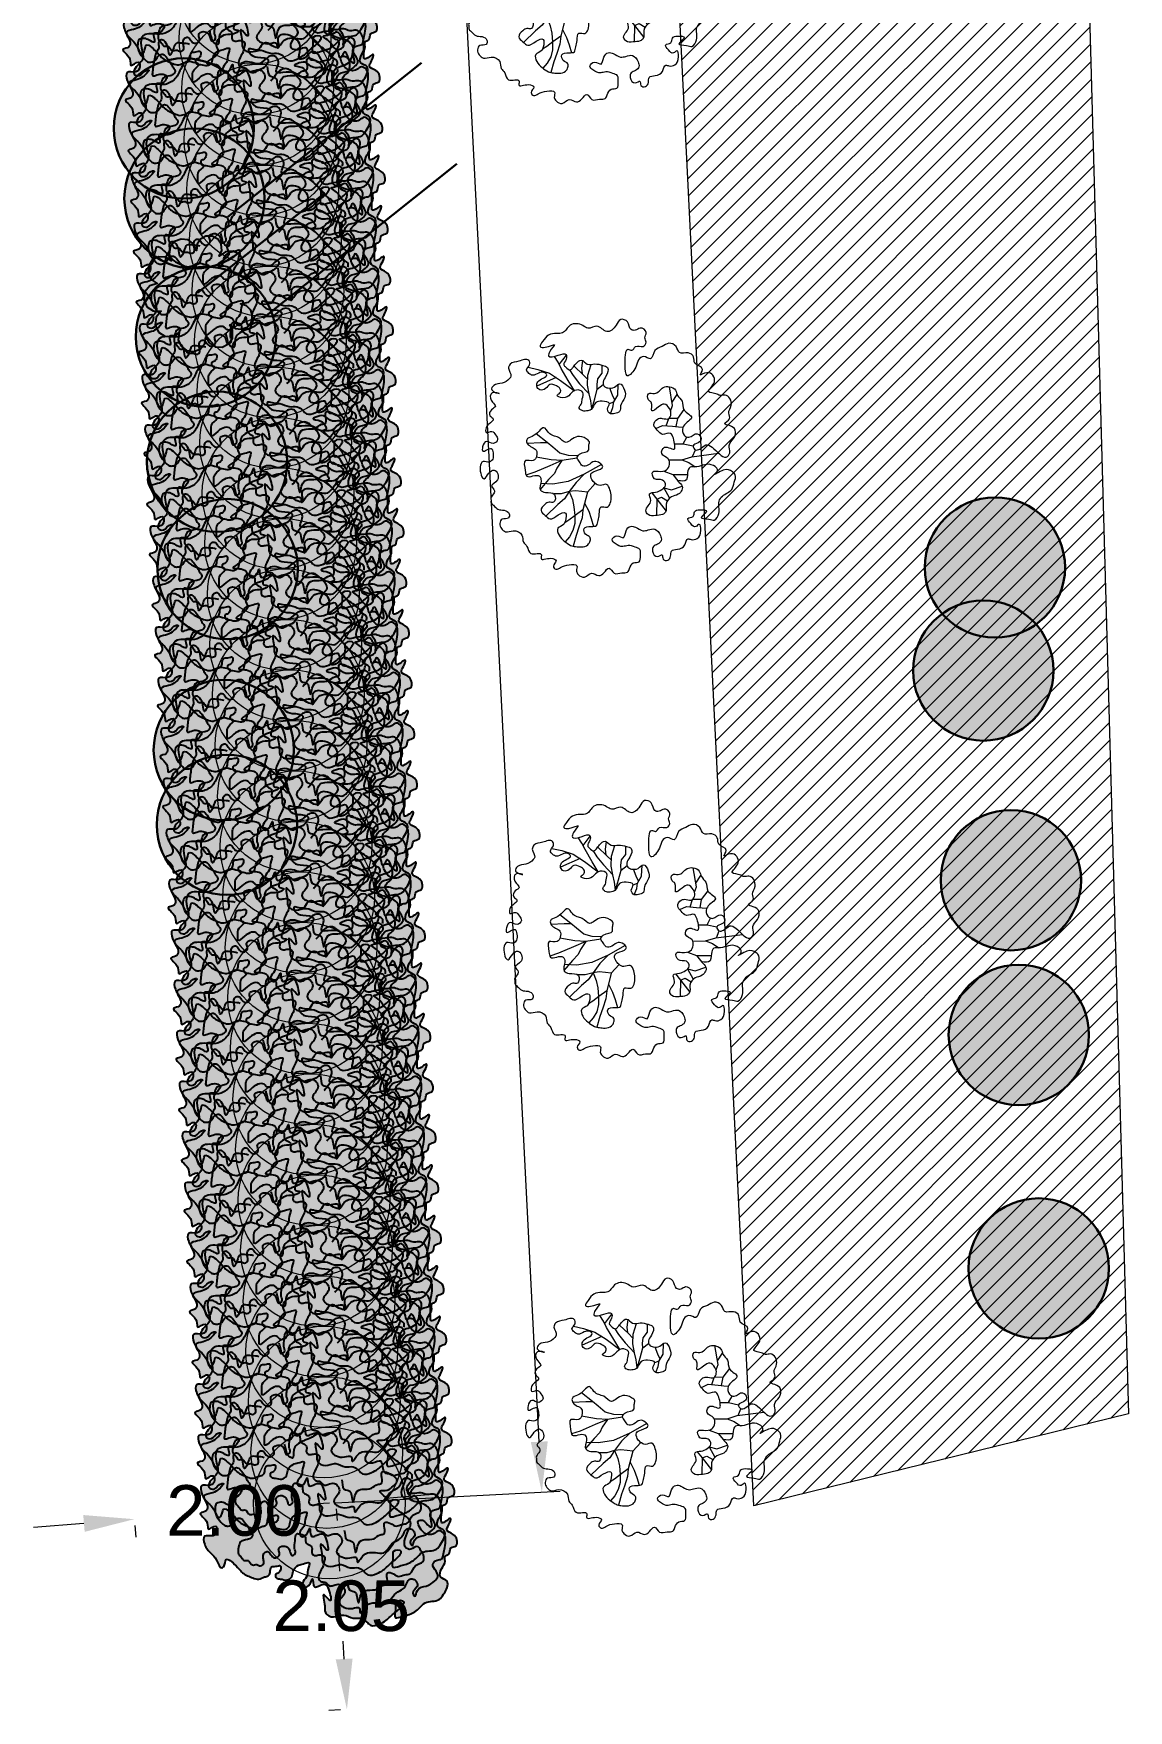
# Model space of a CAD drawing. Header units: metres. Extents: x 180 to 3220, y 13789 to 15035.
# Drawn here: x 739.4 to 750.22, y 14928.01 to 14944.59 of the extents above; entities that cross this region are included whole.
import ezdxf

# ---------------------------------------------------------------- set-up
doc = ezdxf.new("R2010")
doc.units = ezdxf.units.M
doc.header["$MEASUREMENT"] = 0
for name, color, linetype in [('!!!_1. Дендра_выноски_сохранить', 7, 'Continuous'), ('0 Хранение снега', 7, 'Continuous'), ('04 Дендроплан (растения)', 7, 'Continuous'), ('04 Дендроплан (существующие растения)', 7, 'Continuous'), ('04 Дендроплан (удаление)', 240, 'Continuous'), ('04 Посадки (привязки)', 7, 'Continuous'), ('50 Дендроплан (привязки)', 7, 'Continuous'), ('50 Дендроплан - Деревья вырубаемые', 7, 'Continuous')]:
    doc.layers.add(name, color=color, linetype=linetype)
doc.layers.get('50 Дендроплан - Деревья вырубаемые').off()
doc.styles.get("Standard").update_dxf_attribs({"font": 'arial.ttf'})
doc.dimstyles.get("Standard").update_dxf_attribs({"dimtxt": 0.18, "dimasz": 0.18, "dimexe": 0.18, "dimexo": 0.0625, "dimgap": 0.09, "dimtad": 0, "dimtih": 1, "dimtoh": 1, "dimdec": 4, "dimzin": 0, "dimdsep": 46, "dimtxsty": 'Standard', "dimcen": 0.09, "dimadec": 0, "dimazin": 0, "dimtfac": 1, "dimtdec": 4, "dimtofl": 0, "dimtmove": 0, "dimatfit": 3, "dimfxl": 1, "dimtolj": 1, "dimtzin": 0, "dimarcsym": 0})

# ---------------------------------------------------------------- blocks, each defined once
blk = doc.blocks.new('A$C9cc43350')
at = {"layer": '04 Дендроплан (удаление)'}
h = blk.add_hatch(color=0, dxfattribs=at)
h.dxf.hatch_style = 1
h.paths.add_polyline_path([(0.394, 0.178), (0.394, 0.178), (0.436, 0.242), (0.436, 0.32), (0.397, 0.387), (0.33, 0.422), (0.253, 0.414), (0.192, 0.37), (0.217, 0.426), (0.211, 0.489), (0.177, 0.539), (0.122, 0.568), (0.06, 0.568), (0.008, 0.54), (-0.026, 0.489), (-0.033, 0.426), (-0.06, 0.49), (-0.116, 0.532), (-0.185, 0.541), (-0.25, 0.515), (-0.293, 0.46), (-0.304, 0.39), (-0.279, 0.326), (-0.339, 0.363), (-0.408, 0.366), (-0.47, 0.333), (-0.508, 0.273), (-0.512, 0.204), (-0.48, 0.14), (-0.423, 0.102), (-0.496, 0.077), (-0.545, 0.018), (-0.555, -0.058), (-0.523, -0.128), (-0.46, -0.17), (-0.383, -0.173), (-0.432, -0.233), (-0.441, -0.309), (-0.41, -0.379), (-0.346, -0.421), (-0.271, -0.424), (-0.203, -0.385), (-0.213, -0.455), (-0.185, -0.52), (-0.131, -0.562), (-0.061, -0.573), (0.004, -0.548), (0.048, -0.493), (0.06, -0.425), (0.093, -0.486), (0.151, -0.524), (0.221, -0.528), (0.283, -0.497), (0.322, -0.44), (0.322, -0.358), (0.298, -0.306), (0.348, -0.343), (0.409, -0.351), (0.467, -0.33), (0.508, -0.284), (0.522, -0.223), (0.506, -0.164), (0.462, -0.119), (0.403, -0.1), (0.48, -0.084), (0.535, -0.03), (0.553, 0.044), (0.53, 0.119), (0.47, 0.168)])
at = {"layer": '04 Дендроплан (удаление)', "flags": 128}
blk.add_lwpolyline([(0.394, 0.178), (0.394, 0.178), (0.436, 0.242), (0.436, 0.32), (0.397, 0.387), (0.33, 0.422), (0.253, 0.414), (0.192, 0.37), (0.217, 0.426), (0.211, 0.489), (0.177, 0.539), (0.122, 0.568), (0.06, 0.568), (0.008, 0.54), (-0.026, 0.489), (-0.033, 0.426), (-0.06, 0.49), (-0.116, 0.532), (-0.185, 0.541), (-0.25, 0.515), (-0.293, 0.46), (-0.304, 0.39), (-0.279, 0.326), (-0.339, 0.363), (-0.408, 0.366), (-0.47, 0.333), (-0.508, 0.273), (-0.512, 0.204), (-0.48, 0.14), (-0.423, 0.102), (-0.496, 0.077), (-0.545, 0.018), (-0.555, -0.058), (-0.523, -0.128), (-0.46, -0.17), (-0.383, -0.173), (-0.432, -0.233), (-0.441, -0.309), (-0.41, -0.379), (-0.346, -0.421), (-0.271, -0.424), (-0.203, -0.385), (-0.213, -0.455), (-0.185, -0.52), (-0.131, -0.562), (-0.061, -0.573), (0.004, -0.548), (0.048, -0.493), (0.06, -0.425), (0.093, -0.486), (0.151, -0.524), (0.221, -0.528), (0.283, -0.497), (0.322, -0.44), (0.322, -0.358), (0.298, -0.306), (0.348, -0.343), (0.409, -0.351), (0.467, -0.33), (0.508, -0.284), (0.522, -0.223), (0.506, -0.164), (0.462, -0.119), (0.403, -0.1), (0.48, -0.084), (0.535, -0.03), (0.553, 0.044), (0.53, 0.119), (0.47, 0.168)], close=True, dxfattribs=at)
blk = doc.blocks.new('A$C442D7FB9')
at = {"layer": '04 Дендроплан (удаление)', "lineweight": 30}
h = blk.add_hatch(color=0, dxfattribs=at)
h.dxf.hatch_style = 1
edge = h.paths.add_edge_path()
edge.add_arc((0, 0), 0.5, 0, 360)
at = {"layer": '04 Дендроплан (удаление)', "color": 0, "lineweight": 30}
blk.add_circle((0, 0), 0.5, dxfattribs=at)
blk = doc.blocks.new('Кустарник 2 с половиной м желтый')
at = {"layer": '04 Дендроплан (растения)', "lineweight": 15, "true_color": 0xfcdf4f}
h = blk.add_hatch(color=41, dxfattribs=at)
edge = h.paths.add_edge_path()
edge.add_spline(control_points=[(-1.089, -0.544), (-1.109, -0.54), (-1.105, -0.598), (-1.157, -0.658), (-1.188, -0.541), (-1.256, -0.485), (-1.314, -0.42), (-1.336, -0.29), (-1.228, -0.332), (-1.178, -0.275), (-1.198, -0.186), (-1.292, -0.284), (-1.267, -0.154), (-1.408, -0.085), (-1.279, -0.076), (-1.28, 0.009), (-1.355, 0.09), (-1.21, 0.109), (-1.17, 0.145), (-1.118, 0.205), (-1.181, 0.207), (-1.192, 0.133), (-1.281, 0.156), (-1.264, 0.243), (-1.151, 0.299), (-1.211, 0.429), (-1.201, 0.556), (-1.088, 0.569), (-0.991, 0.547), (-0.876, 0.615), (-0.843, 0.709), (-0.79, 0.801), (-0.724, 0.779), (-0.628, 0.764), (-0.728, 0.701), (-0.718, 0.645), (-0.723, 0.556), (-0.636, 0.654), (-0.548, 0.683), (-0.508, 0.619), (-0.449, 0.639), (-0.437, 0.698), (-0.462, 0.779), (-0.628, 0.752), (-0.511, 0.826), (-0.443, 0.88), (-0.503, 0.953), (-0.462, 1.022), (-0.385, 1.065), (-0.323, 1.044), (-0.245, 1.1), (-0.34, 1.098), (-0.282, 1.195), (-0.276, 1.278), (-0.176, 1.291), (-0.096, 1.241), (-0.033, 1.305), (0.016, 1.343), (0.068, 1.347), (0.103, 1.304), (0.109, 1.249), (0.058, 1.17), (0.177, 1.18), (0.261, 1.188), (0.337, 1.113), (0.399, 1.151), (0.371, 1.193), (0.35, 1.238), (0.233, 1.242), (0.308, 1.272), (0.374, 1.3), (0.436, 1.209), (0.525, 1.238), (0.579, 1.2), (0.683, 1.184), (0.615, 1.121), (0.658, 1.044), (0.54, 1.043), (0.646, 0.993), (0.661, 0.927), (0.731, 0.896), (0.731, 0.805), (0.765, 0.85), (0.786, 0.908), (0.829, 0.81), (0.844, 0.75), (0.822, 0.673), (0.772, 0.65), (0.755, 0.587), (0.825, 0.55), (0.775, 0.391), (0.857, 0.565), (0.928, 0.479), (0.887, 0.404), (0.89, 0.312), (0.819, 0.246), (0.743, 0.24), (0.694, 0.193), (0.677, 0.123), (0.755, 0.092), (0.821, 0.127), (0.887, 0.083), (0.97, 0.118), (1.028, 0.03), (1.027, -0.055), (1.031, -0.112), (1.019, -0.227), (1.144, -0.098), (1.106, -0.207), (1.061, -0.266), (1.152, -0.292), (1.188, -0.345), (1.189, -0.423), (1.104, -0.421), (1.122, -0.502), (1.052, -0.509), (1.077, -0.581), (1.027, -0.631), (0.997, -0.734), (1.1, -0.748), (1.089, -0.834), (1.054, -0.888), (0.997, -0.975), (0.872, -0.947), (0.801, -1.05), (0.716, -1.094), (0.643, -1.11), (0.543, -1.146), (0.589, -1.037), (0.56, -0.952), (0.679, -0.949), (0.63, -1.028), (0.565, -1.07), (0.494, -1.147), (0.416, -1.19), (0.335, -1.215), (0.288, -1.161), (0.235, -1.116), (0.148, -1.142), (0.079, -1.087), (-0.002, -1.11), (-0.074, -1.124), (-0.129, -1.067), (-0.117, -1.001), (-0.164, -0.836), (-0.04, -1.016), (-0.078, -0.853), (-0.116, -0.779), (-0.175, -0.805), (-0.245, -0.838), (-0.238, -0.684), (-0.266, -0.81), (-0.332, -0.832), (-0.356, -0.766), (-0.29, -0.724), (-0.3, -0.656), (-0.255, -0.559), (-0.337, -0.593), (-0.393, -0.602), (-0.445, -0.654), (-0.44, -0.722), (-0.5, -0.763), (-0.551, -0.737), (-0.602, -0.742), (-0.621, -0.693), (-0.581, -0.682), (-0.556, -0.656), (-0.557, -0.596), (-0.609, -0.621), (-0.665, -0.611), (-0.659, -0.672), (-0.68, -0.715), (-0.729, -0.719), (-0.775, -0.752), (-0.837, -0.731), (-0.889, -0.709), (-0.938, -0.682), (-0.98, -0.632), (-1.027, -0.586), (-1.067, -0.549), (-1.089, -0.544)], knot_values=[0, 0, 0, 0, 0.061635, 0.104191, 0.20069, 0.287743, 0.399729, 0.481531, 0.568583, 0.635648, 0.684134, 0.764334, 0.826964, 0.950272, 1.013409, 1.080272, 1.168532, 1.247819, 1.394597, 1.409479, 1.427557, 1.524682, 1.581269, 1.619678, 1.756166, 1.893623, 2.000641, 2.078584, 2.195344, 2.310781, 2.440226, 2.513605, 2.588141, 2.646149, 2.719321, 2.804029, 2.845045, 2.921578, 3.054193, 3.074566, 3.134737, 3.183093, 3.249164, 3.363631, 3.441023, 3.532365, 3.596253, 3.6716, 3.744423, 3.848663, 3.888401, 3.929251, 4.013292, 4.105978, 4.181645, 4.269648, 4.365204, 4.412428, 4.465819, 4.500984, 4.571137, 4.634313, 4.70192, 4.823299, 4.931602, 4.963088, 4.996582, 5.056515, 5.138901, 5.167728, 5.247716, 5.353469, 5.422828, 5.495918, 5.573328, 5.628111, 5.697334, 5.757868, 5.811625, 5.918047, 5.97726, 6.040717, 6.066188, 6.114678, 6.180549, 6.273287, 6.345576, 6.393396, 6.433357, 6.515698, 6.599412, 6.705793, 6.763065, 6.840231, 6.950856, 7.030388, 7.110358, 7.17348, 7.231698, 7.28937, 7.379027, 7.44284, 7.507501, 7.617387, 7.685443, 7.768072, 7.824905, 7.922952, 7.986383, 8.046084, 8.12391, 8.190001, 8.250549, 8.306808, 8.375221, 8.415102, 8.465452, 8.547205, 8.634018, 8.711041, 8.772989, 8.852075, 8.921518, 9.065475, 9.156831, 9.281194, 9.341014, 9.409287, 9.513022, 9.567263, 9.647679, 9.681069, 9.793758, 9.910756, 9.986414, 10.076361, 10.126146, 10.194641, 10.276903, 10.373982, 10.431678, 10.526687, 10.577361, 10.643499, 10.756646, 10.842438, 10.960426, 11.017187, 11.086315, 11.126767, 11.211481, 11.288046, 11.339845, 11.377829, 11.455283, 11.528342, 11.600891, 11.66055, 11.710968, 11.793735, 11.850802, 11.906359, 11.97582, 12.014837, 12.053183, 12.080761, 12.123243, 12.164381, 12.20847, 12.254369, 12.311415, 12.350029, 12.388398, 12.451439, 12.512501, 12.571422, 12.629825, 12.68256, 12.767304, 12.837585, 12.837585, 12.837585, 12.837585], degree=3, periodic=0)
at = {"layer": '04 Дендроплан (растения)', "color": 7}
for points, knots in [([(-1.089, -0.544), (-1.109, -0.54), (-1.105, -0.598), (-1.157, -0.658), (-1.188, -0.541), (-1.256, -0.485), (-1.314, -0.42), (-1.336, -0.29), (-1.228, -0.332), (-1.178, -0.275), (-1.198, -0.186), (-1.292, -0.284), (-1.267, -0.154), (-1.408, -0.085), (-1.279, -0.076), (-1.28, 0.009), (-1.355, 0.09), (-1.21, 0.109), (-1.17, 0.145), (-1.118, 0.205), (-1.181, 0.207), (-1.192, 0.133), (-1.281, 0.156), (-1.264, 0.243), (-1.151, 0.299), (-1.211, 0.429), (-1.201, 0.556), (-1.088, 0.569), (-0.991, 0.547), (-0.876, 0.615), (-0.843, 0.709), (-0.79, 0.801), (-0.724, 0.779), (-0.628, 0.764), (-0.728, 0.701), (-0.718, 0.645), (-0.723, 0.556), (-0.636, 0.654), (-0.548, 0.683), (-0.508, 0.619), (-0.449, 0.639), (-0.437, 0.698), (-0.462, 0.779), (-0.628, 0.752), (-0.511, 0.826), (-0.443, 0.88), (-0.503, 0.953), (-0.462, 1.022), (-0.385, 1.065), (-0.323, 1.044), (-0.245, 1.1), (-0.34, 1.098), (-0.282, 1.195), (-0.276, 1.278), (-0.176, 1.291), (-0.096, 1.241), (-0.033, 1.305), (0.016, 1.343), (0.068, 1.347), (0.103, 1.304), (0.109, 1.249), (0.058, 1.17), (0.177, 1.18), (0.261, 1.188), (0.337, 1.113), (0.399, 1.151), (0.371, 1.193), (0.35, 1.238), (0.233, 1.242), (0.308, 1.272), (0.374, 1.3), (0.436, 1.209), (0.525, 1.238), (0.579, 1.2), (0.683, 1.184), (0.615, 1.121), (0.658, 1.044), (0.54, 1.043), (0.646, 0.993), (0.661, 0.927), (0.731, 0.896), (0.731, 0.805), (0.765, 0.85), (0.786, 0.908), (0.829, 0.81), (0.844, 0.75), (0.822, 0.673), (0.772, 0.65), (0.755, 0.587), (0.825, 0.55), (0.775, 0.391), (0.857, 0.565), (0.928, 0.479), (0.887, 0.404), (0.89, 0.312), (0.819, 0.246), (0.743, 0.24), (0.694, 0.193), (0.677, 0.123), (0.755, 0.092), (0.821, 0.127), (0.887, 0.083), (0.97, 0.118), (1.028, 0.03), (1.027, -0.055), (1.031, -0.112), (1.019, -0.227), (1.144, -0.098), (1.106, -0.207), (1.061, -0.266), (1.152, -0.292), (1.188, -0.345), (1.189, -0.423), (1.104, -0.421), (1.122, -0.502), (1.052, -0.509), (1.077, -0.581), (1.027, -0.631), (0.997, -0.734), (1.1, -0.748), (1.089, -0.834), (1.054, -0.888), (0.997, -0.975), (0.872, -0.947), (0.801, -1.05), (0.716, -1.094), (0.643, -1.11), (0.543, -1.146), (0.589, -1.037), (0.56, -0.952), (0.679, -0.949), (0.63, -1.028), (0.565, -1.07), (0.494, -1.147), (0.416, -1.19), (0.335, -1.215), (0.288, -1.161), (0.235, -1.116), (0.148, -1.142), (0.079, -1.087), (-0.002, -1.11), (-0.074, -1.124), (-0.129, -1.067), (-0.117, -1.001), (-0.164, -0.836), (-0.04, -1.016), (-0.078, -0.853), (-0.116, -0.779), (-0.175, -0.805), (-0.245, -0.838), (-0.238, -0.684), (-0.266, -0.81), (-0.332, -0.832), (-0.356, -0.766), (-0.29, -0.724), (-0.3, -0.656), (-0.255, -0.559), (-0.337, -0.593), (-0.393, -0.602), (-0.445, -0.654), (-0.44, -0.722), (-0.5, -0.763), (-0.551, -0.737), (-0.602, -0.742), (-0.621, -0.693), (-0.581, -0.682), (-0.556, -0.656), (-0.557, -0.596), (-0.609, -0.621), (-0.665, -0.611), (-0.659, -0.672), (-0.68, -0.715), (-0.729, -0.719), (-0.775, -0.752), (-0.837, -0.731), (-0.889, -0.709), (-0.938, -0.682), (-0.98, -0.632), (-1.027, -0.586), (-1.067, -0.549), (-1.089, -0.544)], [0, 0, 0, 0, 0.061635, 0.104191, 0.20069, 0.287743, 0.399729, 0.481531, 0.568583, 0.635648, 0.684134, 0.764334, 0.826964, 0.950272, 1.013409, 1.080272, 1.168532, 1.247819, 1.394597, 1.409479, 1.427557, 1.524682, 1.581269, 1.619678, 1.756166, 1.893623, 2.000641, 2.078584, 2.195344, 2.310781, 2.440226, 2.513605, 2.588141, 2.646149, 2.719321, 2.804029, 2.845045, 2.921578, 3.054193, 3.074566, 3.134737, 3.183093, 3.249164, 3.363631, 3.441023, 3.532365, 3.596253, 3.6716, 3.744423, 3.848663, 3.888401, 3.929251, 4.013292, 4.105978, 4.181645, 4.269648, 4.365204, 4.412428, 4.465819, 4.500984, 4.571137, 4.634313, 4.70192, 4.823299, 4.931602, 4.963088, 4.996582, 5.056515, 5.138901, 5.167728, 5.247716, 5.353469, 5.422828, 5.495918, 5.573328, 5.628111, 5.697334, 5.757868, 5.811625, 5.918047, 5.97726, 6.040717, 6.066188, 6.114678, 6.180549, 6.273287, 6.345576, 6.393396, 6.433357, 6.515698, 6.599412, 6.705793, 6.763065, 6.840231, 6.950856, 7.030388, 7.110358, 7.17348, 7.231698, 7.28937, 7.379027, 7.44284, 7.507501, 7.617387, 7.685443, 7.768072, 7.824905, 7.922952, 7.986383, 8.046084, 8.12391, 8.190001, 8.250549, 8.306808, 8.375221, 8.415102, 8.465452, 8.547205, 8.634018, 8.711041, 8.772989, 8.852075, 8.921518, 9.065475, 9.156831, 9.281194, 9.341014, 9.409287, 9.513022, 9.567263, 9.647679, 9.681069, 9.793758, 9.910756, 9.986414, 10.076361, 10.126146, 10.194641, 10.276903, 10.373982, 10.431678, 10.526687, 10.577361, 10.643499, 10.756646, 10.842438, 10.960426, 11.017187, 11.086315, 11.126767, 11.211481, 11.288046, 11.339845, 11.377829, 11.455283, 11.528342, 11.600891, 11.66055, 11.710968, 11.793735, 11.850802, 11.906359, 11.97582, 12.014837, 12.053183, 12.080761, 12.123243, 12.164381, 12.20847, 12.254369, 12.311415, 12.350029, 12.388398, 12.451439, 12.512501, 12.571422, 12.629825, 12.68256, 12.767304, 12.837585, 12.837585, 12.837585, 12.837585]), ([(0.736, 0.251), (0.74, 0.263), (0.752, 0.311), (0.633, 0.328), (0.72, 0.386), (0.75, 0.428), (0.771, 0.506), (0.683, 0.51), (0.694, 0.603), (0.598, 0.583), (0.533, 0.56), (0.484, 0.612), (0.507, 0.69), (0.629, 0.719), (0.544, 0.8), (0.533, 0.872), (0.435, 0.897), (0.414, 0.821), (0.324, 0.804), (0.343, 0.885), (0.357, 0.96), (0.282, 1.032), (0.212, 1.059), (0.142, 1.055), (0.109, 0.999), (0.16, 0.912), (0.058, 0.937), (0.023, 0.983), (-0.045, 0.961), (-0.057, 0.868), (-0.185, 0.94), (-0.149, 0.847), (-0.079, 0.825), (0.065, 0.83), (-0.008, 0.718), (-0.073, 0.707), (-0.13, 0.656), (-0.179, 0.722), (-0.235, 0.667), (-0.284, 0.643), (-0.344, 0.625), (-0.4, 0.595), (-0.442, 0.537), (-0.422, 0.43), (-0.505, 0.487), (-0.505, 0.542), (-0.521, 0.578), (-0.521, 0.594)], [0, 0, 0, 0, 0.039515, 0.124187, 0.193529, 0.245076, 0.309455, 0.373547, 0.432, 0.515329, 0.587711, 0.640318, 0.696289, 0.810562, 0.87463, 0.975445, 1.026252, 1.125262, 1.177225, 1.214366, 1.329161, 1.411583, 1.503728, 1.561118, 1.605714, 1.68364, 1.748811, 1.815724, 1.858894, 1.932639, 2.028574, 2.067156, 2.15751, 2.27018, 2.357134, 2.430483, 2.489245, 2.543924, 2.611399, 2.67538, 2.720283, 2.80083, 2.864286, 2.945361, 3.001407, 3.069014, 3.11738, 3.11738, 3.11738, 3.11738]), ([(0.096, -0.758), (0.105, -0.788), (0.094, -0.859), (0.192, -0.861), (0.193, -0.922), (0.214, -1.018), (0.221, -0.871), (0.305, -0.843), (0.39, -0.858), (0.435, -0.799), (0.524, -0.801), (0.456, -0.656), (0.56, -0.687), (0.606, -0.729), (0.662, -0.693), (0.741, -0.699), (0.753, -0.591), (0.86, -0.588), (0.858, -0.504), (0.827, -0.463), (0.788, -0.394), (0.732, -0.465), (0.652, -0.423), (0.672, -0.326), (0.702, -0.258), (0.736, -0.187), (0.697, -0.132), (0.623, -0.077), (0.532, -0.017), (0.488, 0.064), (0.381, 0.146), (0.508, 0.125), (0.544, 0.178), (0.617, 0.23), (0.541, 0.304), (0.44, 0.296), (0.461, 0.465), (0.356, 0.395), (0.261, 0.413), (0.292, 0.515), (0.379, 0.576), (0.289, 0.663), (0.223, 0.733), (0.128, 0.7), (0.095, 0.64), (0.064, 0.607), (0.053, 0.595)], [0, 0, 0, 0, 0.096565, 0.157341, 0.224117, 0.270893, 0.370858, 0.442792, 0.536306, 0.608894, 0.646407, 0.762996, 0.822977, 0.883526, 0.946536, 0.999043, 1.100514, 1.185498, 1.249882, 1.301885, 1.361202, 1.429422, 1.491394, 1.575229, 1.68944, 1.737777, 1.798335, 1.870755, 2.033608, 2.099877, 2.193785, 2.26587, 2.342454, 2.397568, 2.497715, 2.55312, 2.6773, 2.765085, 2.829533, 2.918859, 3.006591, 3.105393, 3.219159, 3.287235, 3.374016, 3.425019, 3.425019, 3.425019, 3.425019]), ([(-0.722, 0.458), (-0.745, 0.469), (-0.788, 0.465), (-0.86, 0.481), (-0.881, 0.419), (-0.923, 0.311), (-0.932, 0.427), (-0.951, 0.473), (-0.992, 0.511), (-1.043, 0.486), (-1.013, 0.422), (-1.06, 0.373), (-1.07, 0.313), (-1.083, 0.248), (-1.086, 0.2), (-1.097, 0.134), (-1.035, 0.163), (-0.995, 0.17), (-0.931, 0.144), (-0.965, 0.1), (-0.992, 0.061), (-1.067, 0.084), (-1.045, 0.024), (-1.04, -0.035), (-1.099, 0.005), (-1.139, 0.022), (-1.2, 0.016), (-1.215, -0.051), (-1.201, -0.119), (-1.156, -0.172), (-1.121, -0.215), (-1.075, -0.219), (-1.026, -0.203), (-1.012, -0.148), (-0.951, -0.129), (-0.917, -0.182), (-0.88, -0.223), (-0.864, -0.27), (-0.833, -0.3), (-0.851, -0.338), (-0.896, -0.355), (-0.965, -0.36), (-0.975, -0.431), (-0.992, -0.494), (-0.945, -0.521), (-0.929, -0.569), (-0.869, -0.542), (-0.852, -0.621), (-0.798, -0.588), (-0.768, -0.618), (-0.721, -0.599), (-0.729, -0.554), (-0.738, -0.518), (-0.728, -0.478), (-0.681, -0.462), (-0.659, -0.504), (-0.625, -0.539), (-0.578, -0.521), (-0.566, -0.48), (-0.594, -0.436), (-0.532, -0.404), (-0.479, -0.43), (-0.468, -0.471), (-0.456, -0.519), (-0.4, -0.488), (-0.434, -0.428), (-0.411, -0.371), (-0.419, -0.284), (-0.357, -0.297), (-0.306, -0.316), (-0.326, -0.382), (-0.278, -0.401), (-0.237, -0.433), (-0.269, -0.49), (-0.212, -0.516), (-0.173, -0.493), (-0.117, -0.515), (-0.129, -0.565), (-0.138, -0.623), (-0.178, -0.676), (-0.191, -0.742), (-0.155, -0.774), (-0.108, -0.767), (-0.086, -0.82), (-0.03, -0.8), (0.022, -0.782), (0.069, -0.824), (0.08, -0.88), (0.045, -0.921), (0.009, -0.965), (0.035, -1.006), (0.083, -1.028), (0.139, -1.043), (0.229, -1.003), (0.218, -1.097), (0.267, -1.027), (0.303, -0.978), (0.398, -0.971), (0.482, -0.997), (0.534, -0.935), (0.574, -0.873), (0.649, -0.848), (0.685, -0.796), (0.698, -0.741), (0.755, -0.737), (0.791, -0.768), (0.798, -0.832), (0.729, -0.859), (0.775, -0.935), (0.786, -0.817), (0.886, -0.82), (0.95, -0.772), (1.005, -0.718), (0.977, -0.657), (0.923, -0.601), (0.981, -0.549), (1.042, -0.55), (1.051, -0.486), (1.064, -0.423), (1.077, -0.353), (1.059, -0.289), (1.004, -0.248), (0.959, -0.297), (0.903, -0.306), (0.844, -0.279), (0.815, -0.232), (0.783, -0.162), (0.851, -0.152), (0.876, -0.194), (0.955, -0.256), (0.914, -0.138), (0.933, -0.072), (0.882, -0.01), (0.816, 0.015), (0.756, 0.024), (0.724, 0.044), (0.714, 0.047)], [0, 0, 0, 0, 0.076348, 0.137294, 0.184053, 0.272968, 0.338396, 0.414387, 0.454233, 0.484731, 0.555911, 0.611711, 0.675054, 0.741347, 0.807018, 0.846193, 0.887745, 0.951995, 0.997513, 1.043606, 1.083157, 1.141488, 1.192448, 1.228734, 1.281549, 1.331129, 1.386059, 1.432404, 1.518003, 1.592858, 1.645275, 1.67892, 1.727153, 1.790419, 1.832666, 1.890132, 1.955244, 2.007796, 2.041633, 2.071017, 2.117097, 2.189132, 2.249218, 2.316327, 2.363542, 2.399812, 2.443377, 2.505936, 2.552562, 2.579837, 2.623488, 2.664128, 2.700823, 2.742591, 2.776082, 2.823251, 2.867658, 2.912646, 2.947522, 2.987626, 3.042394, 3.098967, 3.14449, 3.17888, 3.217793, 3.271768, 3.348835, 3.420269, 3.461001, 3.511739, 3.565714, 3.61737, 3.648137, 3.71342, 3.75057, 3.800436, 3.852338, 3.88427, 3.940905, 4.035624, 4.086459, 4.125478, 4.163918, 4.216297, 4.255911, 4.32343, 4.374861, 4.425464, 4.48343, 4.537267, 4.573612, 4.613901, 4.69579, 4.765606, 4.809973, 4.854072, 4.926952, 5.029346, 5.113566, 5.168992, 5.255366, 5.341238, 5.391165, 5.449621, 5.490482, 5.539879, 5.583481, 5.661131, 5.6962, 5.760436, 5.859072, 5.961323, 6.012102, 6.069897, 6.145781, 6.208359, 6.255779, 6.30992, 6.373349, 6.465128, 6.51742, 6.575399, 6.631903, 6.69083, 6.741497, 6.817217, 6.871831, 6.916231, 6.962478, 7.029269, 7.110796, 7.191188, 7.257333, 7.327455, 7.407784, 7.439591, 7.439591, 7.439591, 7.439591])]:
    blk.add_open_spline(points, degree=3, knots=knots, dxfattribs=at)
blk = doc.blocks.new('*U76')
at = {"layer": '04 Дендроплан (растения)', "lineweight": 0, "rotation": 266.976732593832}
blk.add_blockref('Кустарник 2 с половиной м желтый', (0, 0), dxfattribs=at)
blk = doc.blocks.new('*U77')
at = {"layer": '04 Дендроплан (растения)', "color": 0, "linetype": 'ByBlock', "lineweight": -2, "rotation": 93.02326740616802}
for p in [(741.582, 14945.527), (741.609, 14945.028), (741.635, 14944.528), (741.661, 14944.029), (741.688, 14943.53), (741.714, 14943.031), (741.74, 14942.531), (741.767, 14942.032), (741.793, 14941.533), (741.82, 14941.033), (741.846, 14940.534), (741.872, 14940.035), (741.899, 14939.535), (741.925, 14939.036), (741.951, 14938.537), (741.978, 14938.038), (742.004, 14937.538), (742.031, 14937.039), (742.057, 14936.54), (742.083, 14936.04), (742.11, 14935.541), (742.136, 14935.042), (742.162, 14934.542), (742.189, 14934.043), (742.215, 14933.544), (742.242, 14933.044), (742.268, 14932.545), (742.294, 14932.046), (742.321, 14931.547), (742.347, 14931.047), (742.373, 14930.548), (742.4, 14930.049)]:
    blk.add_blockref('*U76', p, dxfattribs=at)
blk = doc.blocks.new('Лиственное дерево существующее')
at = {"color": 114, "lineweight": 0}
for p, q in [((-0.799, 1.368), (-0.859, 1.458)), ((-0.751, 1.267), (-0.799, 1.368)), ((-0.782, 1.333), (-0.669, 1.479)), ((-0.427, 1.275), (-0.411, 1.393)), ((-0.332, 1.162), (-0.28, 1.33)), ((-1.275, 1.287), (-1.119, 1.252)), ((-0.829, 1.124), (-1.138, 0.99)), ((-1.119, 1.252), (-0.938, 1.195)), ((-0.938, 1.195), (-0.761, 1.08)), ((-0.761, 1.08), (-0.541, 0.917)), ((-0.639, 1.076), (-0.751, 1.267)), ((-0.541, 0.917), (-0.639, 1.076)), ((-0.62, 1.247), (-0.563, 1.155)), ((-0.563, 1.155), (-0.46, 1.026)), ((-0.403, 1.17), (-0.548, 1.306)), ((-0.415, 1.181), (-0.427, 1.275)), ((-0.334, 1.1), (-0.403, 1.17)), ((-0.337, 1.006), (-0.332, 1.162)), ((-0.183, 1.016), (-0.173, 1.105)), ((-0.173, 1.105), (-0.103, 1.192)), ((-0.103, 1.192), (-0.105, 1.321)), ((-0.46, 1.026), (-0.309, 0.866)), ((-0.309, 0.866), (-0.337, 1.006)), ((-0.285, 0.754), (-0.309, 0.866)), ((-0.221, 0.786), (-0.18, 0.943)), ((-0.18, 0.943), (-0.183, 1.016)), ((-0.18, 0.943), (-0.086, 1.015)), ((0.058, 0.845), (0.018, 0.955)), ((0.098, 0.768), (0.058, 0.845)), ((0.08, 0.738), (0.145, 0.845)), ((0.145, 0.845), (0.151, 1.018)), ((1.012, 0.68), (0.961, 0.98)), ((1.002, 0.737), (1.083, 0.859)), ((-0.266, 0.631), (-0.285, 0.754)), ((-0.266, 0.631), (-0.221, 0.786)), ((0.011, 0.712), (0.08, 0.738)), ((0.027, 0.553), (0.067, 0.65)), ((0.067, 0.65), (0.08, 0.738)), ((0.98, 0.595), (1.012, 0.68)), ((1.191, 0.617), (1.088, 0.479)), ((0.748, 0.317), (0.854, 0.368)), ((0.854, 0.368), (1.012, 0.353)), ((0.912, 0.363), (0.952, 0.477)), ((1.088, 0.479), (0.952, 0.477)), ((1.012, 0.353), (1.103, 0.344)), ((1.088, 0.479), (1.064, 0.348)), ((1.103, 0.344), (1.176, 0.338)), ((-1.081, 0.093), (-1.287, 0.08)), ((-0.976, 0.096), (-1.147, 0.235)), ((-0.973, 0.093), (-1.081, 0.093)), ((-0.885, 0.021), (-0.976, 0.096)), ((-0.772, -0.073), (-0.885, 0.021)), ((1.044, 0.078), (1.18, 0.078)), ((1.18, 0.078), (1.236, 0.183)), ((1.18, 0.078), (1.336, 0.043)), ((-1.091, -0.147), (-1.147, -0.134)), ((-0.91, -0.179), (-1.091, -0.147)), ((-0.739, -0.188), (-0.931, -0.27)), ((-0.739, -0.188), (-0.91, -0.179)), ((-0.739, -0.188), (-0.821, -0.312)), ((-0.638, -0.11), (-0.772, -0.073)), ((-0.5, -0.151), (-0.739, -0.188)), ((-0.489, -0.116), (-0.638, -0.11)), ((-0.113, -0.252), (-0.386, -0.406)), ((0.953, -0.18), (1.158, -0.176)), ((1.158, -0.176), (1.317, -0.128)), ((1.158, -0.176), (1.267, -0.218)), ((1.267, -0.218), (1.367, -0.287)), ((1.317, -0.128), (1.739, -0.074)), ((1.328, -0.127), (1.373, -0.019)), ((-1.169, -0.374), (-1.309, -0.418)), ((-0.931, -0.27), (-1.169, -0.374)), ((-0.95, -0.489), (-1.084, -0.647)), ((-0.86, -0.395), (-0.95, -0.489)), ((-0.641, -0.519), (-0.882, -0.56)), ((-0.821, -0.312), (-0.86, -0.395)), ((-0.386, -0.406), (-0.641, -0.519)), ((-0.386, -0.406), (-0.514, -0.534)), ((0.87, -0.356), (1.013, -0.408)), ((1.013, -0.408), (1.247, -0.408)), ((1.013, -0.408), (1.096, -0.512)), ((-0.882, -0.56), (-1.076, -0.551)), ((-0.75, -0.714), (-0.864, -0.716)), ((-0.624, -0.681), (-0.75, -0.714)), ((-0.624, -0.681), (-0.699, -0.796)), ((-0.514, -0.534), (-0.624, -0.681)), ((-0.525, -0.67), (-0.624, -0.681)), ((-0.624, -0.681), (-0.572, -0.807)), ((-0.427, -0.678), (-0.525, -0.67)), ((-0.335, -0.691), (-0.427, -0.678)), ((-0.335, -0.691), (-0.408, -0.969)), ((-0.212, -0.551), (-0.335, -0.691)), ((0.682, -0.698), (0.762, -0.798)), ((0.762, -0.798), (0.835, -0.77)), ((0.835, -0.77), (0.929, -0.824)), ((0.873, -0.622), (0.961, -0.786)), ((0.873, -0.622), (0.993, -0.651)), ((0.993, -0.651), (1.163, -0.596)), ((-0.804, -0.883), (-0.997, -1.067)), ((-0.699, -0.796), (-0.804, -0.883)), ((-0.532, -1.058), (-0.629, -1.132)), ((-0.572, -0.807), (-0.55, -0.923)), ((-0.55, -0.923), (-0.535, -1.06)), ((-0.535, -1.06), (-0.535, -1.187)), ((-0.408, -0.969), (-0.532, -1.058)), ((-0.408, -0.969), (-0.422, -1.093)), ((-0.381, -0.865), (-0.316, -0.99)), ((-0.316, -0.99), (-0.275, -1.107)), ((0.762, -0.798), (0.755, -1.059)), ((0.762, -0.798), (0.907, -0.988)), ((-0.629, -1.132), (-0.696, -1.173)), ((-0.566, -1.298), (-0.622, -1.395)), ((-0.535, -1.187), (-0.566, -1.298)), ((-0.47, -1.242), (-0.515, -1.373)), ((-0.422, -1.093), (-0.47, -1.242)), ((-0.275, -1.107), (-0.238, -1.23)), ((-0.622, -1.395), (-0.691, -1.474)), ((-0.515, -1.373), (-0.564, -1.545))]:
    blk.add_line(p, q, dxfattribs=at)
for points, knots in [([(-1.863, -0.802), (-1.881, -0.757), (-1.747, -0.684), (-1.911, -0.574), (-1.692, -0.517), (-1.79, -0.294), (-1.907, -0.385), (-1.984, -0.55), (-2.059, -0.321), (-1.999, -0.175), (-1.894, -0.235), (-1.819, -0.16), (-1.828, -0.083), (-1.849, 0.055), (-2.007, -0.094), (-1.999, 0.047), (-1.938, 0.153), (-1.832, 0.046), (-1.733, 0.144), (-1.793, 0.214), (-1.838, 0.303), (-1.955, 0.22), (-1.946, 0.341), (-1.898, 0.392), (-1.788, 0.464), (-1.907, 0.519), (-1.872, 0.623), (-1.76, 0.663), (-1.864, 0.745), (-1.889, 0.84), (-1.824, 0.904), (-1.659, 0.854), (-1.891, 0.903), (-1.808, 1.034), (-1.683, 1.022), (-1.589, 1.081), (-1.522, 1.172), (-1.609, 1.251), (-1.548, 1.37), (-1.423, 1.371), (-1.266, 1.445), (-1.233, 1.311), (-1.326, 1.255), (-1.263, 1.188), (-1.194, 1.144), (-1.114, 1.199), (-1.035, 1.222), (-0.951, 1.163), (-1.052, 1.106), (-1.123, 1.075), (-1.151, 0.983), (-1.088, 0.91), (-0.99, 0.942), (-0.937, 1.041), (-0.833, 0.999), (-0.758, 0.957), (-0.756, 0.875), (-0.858, 0.837), (-0.695, 0.783), (-0.611, 0.852), (-0.527, 0.951), (-0.375, 0.902), (-0.426, 0.79), (-0.418, 0.708), (-0.488, 0.654), (-0.425, 0.592), (-0.354, 0.593), (-0.251, 0.613), (-0.225, 0.746), (-0.105, 0.754), (0.053, 0.733), (-0.044, 0.628), (0.019, 0.538), (0.099, 0.557), (0.195, 0.575), (0.173, 0.707), (0.273, 0.796), (0.262, 0.925), (0.181, 1.071), (0.093, 0.951), (-0.002, 0.952), (-0.083, 0.981), (-0.098, 1.072), (-0.033, 1.146), (0.02, 1.288), (-0.113, 1.322), (-0.213, 1.354), (-0.344, 1.304), (-0.427, 1.44), (-0.522, 1.344), (-0.56, 1.288), (-0.617, 1.228), (-0.671, 1.281), (-0.73, 1.337), (-0.664, 1.401), (-0.662, 1.525), (-0.806, 1.471), (-0.975, 1.423), (-0.933, 1.56), (-0.796, 1.69), (-0.974, 1.592), (-1.114, 1.604), (-1.027, 1.718), (-0.966, 1.811), (-0.835, 1.824), (-0.696, 1.818), (-0.625, 1.999), (-0.435, 1.978), (-0.317, 1.874), (-0.169, 1.993), (-0.037, 1.791), (0.118, 1.927), (0.171, 2.072), (0.331, 2.017), (0.32, 1.881), (0.433, 1.862), (0.5, 1.939), (0.63, 1.849), (0.551, 1.757), (0.61, 1.682), (0.54, 1.583), (0.423, 1.658), (0.38, 1.528), (0.285, 1.601), (0.255, 1.442), (0.259, 1.344), (0.267, 1.066), (0.442, 1.277), (0.452, 1.397), (0.554, 1.491), (0.691, 1.367), (0.706, 1.583), (0.847, 1.604), (0.949, 1.69), (1.08, 1.634), (1.107, 1.482), (1.251, 1.539), (1.364, 1.464), (1.332, 1.318), (1.543, 1.296), (1.4, 1.122), (1.6, 1.263), (1.746, 1.049), (1.497, 0.884), (1.694, 0.879), (1.77, 0.828), (1.885, 0.882), (1.984, 0.691), (1.87, 0.579), (1.951, 0.461), (1.781, 0.392), (1.935, 0.365), (2.026, 0.299), (1.993, 0.151), (1.874, 0.063), (1.942, -0.057), (1.852, -0.164), (1.705, -0.058), (1.57, 0.123), (1.46, -0.006), (1.368, -0.037), (1.309, 0.063), (1.418, 0.081), (1.488, 0.156), (1.387, 0.288), (1.293, 0.151), (1.168, 0.211), (1.158, 0.338), (1.232, 0.414), (1.37, 0.508), (1.152, 0.589), (1.19, 0.754), (1.08, 0.827), (1.07, 0.942), (0.965, 0.989), (0.834, 0.976), (0.764, 0.841), (0.611, 0.902), (0.608, 0.768), (0.711, 0.734), (0.641, 0.537), (0.789, 0.661), (0.881, 0.732), (0.967, 0.639), (0.997, 0.553), (0.953, 0.449), (0.855, 0.484), (0.758, 0.479), (0.688, 0.371), (0.775, 0.293), (0.847, 0.19), (0.983, 0.282), (1.029, 0.149), (1.046, 0.081), (1.054, -0.055), (0.876, 0.088), (0.805, -0.111), (0.954, -0.136), (0.971, -0.254), (0.916, -0.36), (0.806, -0.365), (0.663, -0.342), (0.715, -0.526), (0.851, -0.462), (0.924, -0.585), (0.833, -0.657), (0.756, -0.694), (0.608, -0.696), (0.717, -0.859), (0.553, -0.942), (0.629, -1.071), (0.741, -1.059), (0.834, -1.056), (0.93, -0.996), (0.884, -0.867), (0.981, -0.75), (1.119, -0.739), (1.208, -0.591), (1.044, -0.489), (1.259, -0.545), (1.236, -0.392), (1.278, -0.271), (1.407, -0.301), (1.52, -0.244), (1.647, -0.243), (1.757, -0.342), (1.628, -0.447), (1.834, -0.304), (1.938, -0.341), (2.024, -0.427), (1.983, -0.534), (1.959, -0.679), (1.81, -0.72), (1.719, -0.862), (1.775, -0.997), (1.685, -1.157), (1.583, -1.102), (1.385, -1.113), (1.618, -0.979), (1.443, -0.96), (1.345, -0.98), (1.358, -1.093), (1.215, -1.09), (1.3, -1.192), (1.368, -1.263), (1.45, -1.161), (1.466, -1.327), (1.427, -1.431), (1.321, -1.45), (1.23, -1.407), (1.216, -1.557), (1.107, -1.596), (0.975, -1.601), (0.989, -1.703), (0.947, -1.778), (0.841, -1.769), (0.866, -1.645), (0.75, -1.749), (0.684, -1.637), (0.696, -1.538), (0.781, -1.521), (0.846, -1.457), (0.816, -1.355), (0.745, -1.251), (0.631, -1.287), (0.523, -1.314), (0.445, -1.241), (0.335, -1.218), (0.262, -1.295), (0.252, -1.455), (0.133, -1.345), (0.026, -1.44), (0.118, -1.522), (0.208, -1.565), (0.318, -1.52), (0.405, -1.554), (0.514, -1.588), (0.498, -1.691), (0.507, -1.814), (0.369, -1.786), (0.336, -1.883), (0.301, -1.974), (0.195, -1.957), (0.081, -2.01), (0.01, -1.844), (-0.069, -1.968), (-0.163, -2.035), (-0.279, -1.927), (-0.37, -2.065), (-0.477, -2.008), (-0.522, -1.934), (-0.473, -1.822), (-0.649, -1.838), (-0.74, -1.86), (-0.831, -1.93), (-0.905, -1.848), (-0.791, -1.771), (-0.94, -1.709), (-1.095, -1.791), (-1.036, -1.621), (-1.266, -1.715), (-1.272, -1.547), (-1.369, -1.482), (-1.348, -1.343), (-1.503, -1.274), (-1.621, -1.34), (-1.705, -1.268), (-1.734, -1.19), (-1.693, -1.089), (-1.578, -1.13), (-1.56, -1.01), (-1.655, -0.965), (-1.758, -0.976), (-1.811, -0.902), (-1.875, -0.857), (-1.857, -0.816), (-1.863, -0.802)], [0, 0, 0, 0, 0.144623, 0.231167, 0.368861, 0.533358, 0.626687, 0.740408, 0.935226, 1.031861, 1.128241, 1.198256, 1.294402, 1.368689, 1.507955, 1.574673, 1.679777, 1.79119, 1.883627, 1.959993, 2.039207, 2.131319, 2.201489, 2.277769, 2.379891, 2.45347, 2.54984, 2.629417, 2.713756, 2.836131, 2.877797, 2.974434, 3.098533, 3.174839, 3.310795, 3.448506, 3.489216, 3.62255, 3.689433, 3.833718, 3.988827, 4.05943, 4.152735, 4.217846, 4.281087, 4.383199, 4.466591, 4.525335, 4.60464, 4.706041, 4.777196, 4.850967, 4.941557, 5.035937, 5.13954, 5.219117, 5.28068, 5.339424, 5.435055, 5.564599, 5.681514, 5.792988, 5.892227, 5.976975, 6.036908, 6.095646, 6.173749, 6.252212, 6.380922, 6.484525, 6.602635, 6.692872, 6.777965, 6.844717, 6.928444, 7.02051, 7.167213, 7.282, 7.407383, 7.507264, 7.609206, 7.678412, 7.741177, 7.842553, 7.980652, 8.063007, 8.187574, 8.307662, 8.420868, 8.524456, 8.606097, 8.65359, 8.733663, 8.78115, 8.875736, 8.947733, 9.070923, 9.223371, 9.297752, 9.425798, 9.577891, 9.656402, 9.742281, 9.880076, 10.010368, 10.101704, 10.271449, 10.469408, 10.556507, 10.704089, 10.878467, 11.055291, 11.171089, 11.284149, 11.417731, 11.482645, 11.567427, 11.68373, 11.77169, 11.843492, 11.921933, 12.039354, 12.124248, 12.185085, 12.279334, 12.442083, 12.611011, 12.797738, 12.921046, 13.015017, 13.129765, 13.27535, 13.406716, 13.521304, 13.644281, 13.753137, 13.886642, 13.991763, 14.093139, 14.248215, 14.338926, 14.451134, 14.636917, 14.813923, 14.953979, 15.006047, 15.083831, 15.270441, 15.402543, 15.48891, 15.598301, 15.682028, 15.794092, 15.927518, 16.058446, 16.173604, 16.260996, 16.378012, 16.633999, 16.747204, 16.817387, 16.885538, 16.980265, 17.054418, 17.157369, 17.299589, 17.380857, 17.502298, 17.608515, 17.708493, 17.875073, 18.018008, 18.132164, 18.220812, 18.330672, 18.42764, 18.594846, 18.685597, 18.781631, 18.83834, 18.974753, 19.095535, 19.196942, 19.302834, 19.396624, 19.471771, 19.573189, 19.64865, 19.757506, 19.853667, 19.959896, 20.083661, 20.173311, 20.285247, 20.335982, 20.497146, 20.604648, 20.73546, 20.822811, 20.919446, 21.052361, 21.138111, 21.251311, 21.378508, 21.468801, 21.559641, 21.663684, 21.760796, 21.866457, 22.044178, 22.114637, 22.23047, 22.341438, 22.400666, 22.529106, 22.668332, 22.783263, 22.938439, 23.01956, 23.126312, 23.267144, 23.355432, 23.45979, 23.589203, 23.728577, 23.835857, 23.898351, 24.043906, 24.189962, 24.256212, 24.371649, 24.490581, 24.67199, 24.766696, 24.956099, 25.083087, 25.169948, 25.292933, 25.419422, 25.526836, 25.615518, 25.691414, 25.778638, 25.869312, 25.961297, 26.024928, 26.121298, 26.263466, 26.360434, 26.407027, 26.517617, 26.650303, 26.74818, 26.826653, 26.905094, 26.978885, 27.046871, 27.126191, 27.241376, 27.314599, 27.389769, 27.472839, 27.551312, 27.683547, 27.788448, 27.871841, 27.999501, 28.077604, 28.175679, 28.291585, 28.394565, 28.492933, 28.567087, 28.697918, 28.77954, 28.894137, 28.975271, 29.07451, 29.169691, 29.264917, 29.370694, 29.435998, 29.525045, 29.645134, 29.756428, 29.862319, 29.956635, 30.074745, 30.200153, 30.306664, 30.366297, 30.449133, 30.570729, 30.713328, 30.79014, 30.852634, 30.945669, 31.037541, 31.189615, 31.243213, 31.410359, 31.536232, 31.621622, 31.733558, 31.886269, 32.00739, 32.09115, 32.172123, 32.250875, 32.347965, 32.418568, 32.512539, 32.612542, 32.705135, 32.769699, 32.813194, 32.813194, 32.813194, 32.813194]), ([(-0.602, -1.531), (-0.637, -1.511), (-0.708, -1.467), (-0.788, -1.386), (-0.835, -1.244), (-0.712, -1.219), (-0.678, -1.13), (-0.654, -0.981), (-0.819, -1.048), (-0.915, -1.145), (-1.007, -1.056), (-1.104, -0.978), (-1.018, -0.888), (-0.949, -0.836), (-0.841, -0.875), (-0.83, -0.671), (-0.981, -0.711), (-1.12, -0.654), (-1.057, -0.535), (-1.096, -0.37), (-1.312, -0.5), (-1.319, -0.325), (-1.366, -0.145), (-1.189, -0.222), (-1.133, -0.117), (-1.133, 0.017), (-1.282, 0.029), (-1.313, 0.162), (-1.188, 0.195), (-1.12, 0.258), (-1.017, 0.368), (-0.96, 0.246), (-0.88, 0.2), (-0.773, 0.186), (-0.694, 0.064), (-0.588, 0.147), (-0.489, 0.209), (-0.378, 0.177), (-0.291, 0.112), (-0.324, 0.045), (-0.292, -0.066), (-0.449, -0.048), (-0.518, -0.154), (-0.453, -0.207), (-0.425, -0.292), (-0.309, -0.266), (-0.239, -0.183), (-0.144, -0.218), (-0.058, -0.305), (-0.195, -0.348), (-0.301, -0.387), (-0.272, -0.491), (-0.218, -0.55), (-0.136, -0.606), (-0.023, -0.531), (0.024, -0.659), (0.046, -0.756), (0.034, -0.851), (-0.017, -0.955), (-0.152, -0.883), (-0.141, -1.045), (-0.171, -1.124), (-0.178, -1.235), (-0.287, -1.228), (-0.413, -1.238), (-0.379, -1.369), (-0.286, -1.387), (-0.29, -1.469), (-0.332, -1.538), (-0.429, -1.563), (-0.519, -1.55), (-0.579, -1.545), (-0.602, -1.531)], [0, 0, 0, 0, 0.119147, 0.244704, 0.355195, 0.456841, 0.525213, 0.64652, 0.761794, 0.906015, 0.999107, 1.102214, 1.21292, 1.287506, 1.35766, 1.479239, 1.62773, 1.713089, 1.858081, 1.936445, 2.136108, 2.227757, 2.383509, 2.506371, 2.592801, 2.687321, 2.856666, 2.919037, 3.017629, 3.155387, 3.246677, 3.353704, 3.442539, 3.52579, 3.669986, 3.756325, 3.869148, 4.011227, 4.081037, 4.138722, 4.206699, 4.365743, 4.440415, 4.505889, 4.585073, 4.671725, 4.788569, 4.878809, 4.948708, 5.073582, 5.166391, 5.253695, 5.327262, 5.415765, 5.519566, 5.621336, 5.725491, 5.831081, 5.911981, 6.005594, 6.125346, 6.227321, 6.306075, 6.391977, 6.508685, 6.596002, 6.686109, 6.737432, 6.809051, 6.915906, 7.005912, 7.085383, 7.085383, 7.085383, 7.085383])]:
    blk.add_open_spline(points, degree=3, knots=knots, dxfattribs=at)
blk = doc.blocks.new('*D139')
at = {"layer": '50 Дендроплан (привязки)', "color": 0, "lineweight": 0, "ltscale": 4}
for p, q in [((742.881, 14930.108), (743.379, 14930.15)), ((742.388, 14930.004), (742.398, 14929.887)), ((739.894, 14929.858), (739.395, 14929.817)), ((740.397, 14929.838), (740.407, 14929.721))]:
    blk.add_line(p, q, dxfattribs=at)
at = {"layer": '50 Дендроплан (привязки)', "color": 0, "lineweight": 5, "ltscale": 4}
for points in [[(742.874, 14930.192), (742.888, 14930.025), (742.383, 14930.067)], [(739.887, 14929.941), (739.901, 14929.775), (740.392, 14929.9)]]:
    blk.add_solid(points, dxfattribs=at)
at = {"layer": '50 Дендроплан (привязки)', "color": 0, "ltscale": 4, "insert": (741.387, 14929.983), "char_height": 0.5, "attachment_point": 5}
blk.add_mtext('\\A1;2.00', dxfattribs=at)
blk = doc.blocks.new('*D140')
at = {"layer": '50 Дендроплан (привязки)', "color": 0, "lineweight": 0, "ltscale": 4}
for p, q in [((742.321, 14930.06), (742.204, 14930.053)), ((742.411, 14929.564), (742.42, 14929.386)), ((742.467, 14928.517), (742.458, 14928.695)), ((742.432, 14928.014), (742.315, 14928.008))]:
    blk.add_line(p, q, dxfattribs=at)
at = {"layer": '50 Дендроплан (привязки)', "color": 0, "lineweight": 5, "ltscale": 4}
for points in [[(742.494, 14929.568), (742.327, 14929.559), (742.383, 14930.063)], [(742.551, 14928.522), (742.384, 14928.513), (742.495, 14928.018)]]:
    blk.add_solid(points, dxfattribs=at)
at = {"layer": '50 Дендроплан (привязки)', "color": 0, "ltscale": 4, "insert": (742.439, 14929.04), "char_height": 0.5, "attachment_point": 5}
blk.add_mtext('\\A1;2.05', dxfattribs=at)
blk = doc.blocks.new('*U145')
at = {"layer": '04 Посадки (привязки)', "color": 85, "lineweight": 20, "true_color": 0x5c9d58}
blk.add_circle((0, 0), 0.75, dxfattribs=at)
blk = doc.blocks.new('*U146')
at = {"layer": '50 Дендроплан (привязки)', "color": 0, "linetype": 'ByBlock', "lineweight": -2, "rotation": 272.9065715532204}
for p in [(741.56, 14945.041), (741.586, 14944.541), (741.611, 14944.042), (741.636, 14943.543), (741.662, 14943.043), (741.687, 14942.544), (741.713, 14942.045), (741.738, 14941.545), (741.763, 14941.046), (741.789, 14940.546), (741.814, 14940.047), (741.839, 14939.548), (741.865, 14939.048), (741.89, 14938.549), (741.915, 14938.05), (741.941, 14937.55), (741.966, 14937.051), (741.991, 14936.552), (742.017, 14936.052), (742.042, 14935.553), (742.067, 14935.054), (742.093, 14934.554), (742.118, 14934.055), (742.144, 14933.555), (742.169, 14933.056), (742.194, 14932.557), (742.22, 14932.057), (742.245, 14931.558), (742.27, 14931.059), (742.296, 14930.559), (742.321, 14930.06)]:
    blk.add_blockref('*U145', p, dxfattribs=at)
blk = doc.blocks.new('*D148')
at = {"layer": '50 Дендроплан (привязки)', "color": 0, "lineweight": 0, "ltscale": 4}
for p, q in [((740.71, 14963.021), (742.929, 14963.133)), ((742.775, 14962.625), (743.536, 14947.638)), ((744.397, 14930.666), (743.571, 14946.947)), ((742.383, 14930.063), (744.603, 14930.176))]:
    blk.add_line(p, q, dxfattribs=at)
at = {"layer": '50 Дендроплан (привязки)', "color": 0, "lineweight": 5, "ltscale": 4}
for points in [[(742.858, 14962.629), (742.692, 14962.621), (742.749, 14963.124)], [(744.481, 14930.67), (744.314, 14930.662), (744.423, 14930.167)]]:
    blk.add_solid(points, dxfattribs=at)
at = {"layer": '50 Дендроплан (привязки)', "color": 0, "ltscale": 4, "insert": (743.553, 14947.292), "char_height": 0.5, "attachment_point": 5}
blk.add_mtext('\\A1;33.00', dxfattribs=at)

msp = doc.modelspace()

# ---------------------------------------------------------------- hatches: boundary and pattern name
at = {"layer": '0 Хранение снега', "lineweight": 5}
h = msp.add_hatch(dxfattribs=at)
h.set_pattern_fill('ANSI31', color=1)
edge = h.paths.add_edge_path()
edge.add_line((745.313, 14954.167), (749.571, 14954.36))
edge.add_line((749.571, 14954.36), (750.225, 14930.941))
edge.add_line((750.225, 14930.941), (746.52, 14930.031))
edge.add_line((746.52, 14930.031), (745.318, 14954.167))

# ---------------------------------------------------------------- linework, layer by layer
at = {"layer": '!!!_1. Дендра_выноски_сохранить', "lineweight": 30}
for points in [[(743.234, 14944.306), (741.318, 14942.78)], [(743.582, 14943.306), (741.667, 14941.78)], [(742.261, 14943.003), (741.017, 14942.031)]]:
    msp.add_lwpolyline(points, dxfattribs=at)
at = {"layer": '0 Хранение снега', "color": 1, "lineweight": 5, "true_color": 0xf11009}
msp.add_lwpolyline([(745.313, 14954.167), (749.571, 14954.36), (750.225, 14930.941), (746.52, 14930.031), (745.318, 14954.167)], dxfattribs=at)

# ---------------------------------------------------------------- block references
at = {"layer": '04 Дендроплан (растения)'}
msp.add_blockref('*U77', (0, 0), dxfattribs=at)
at = {"layer": '04 Дендроплан (существующие растения)', "lineweight": 0, "xscale": 0.6250000000001705, "yscale": 0.6250000000001705, "zscale": 0.6250000000001705}
for p in [(744.864, 14945.174), (745.084, 14940.489), (745.319, 14935.731), (745.533, 14931.004)]:
    msp.add_blockref('Лиственное дерево существующее', p, dxfattribs=at)
at = {"layer": '50 Дендроплан (привязки)', "color": 4, "lineweight": 50}
msp.add_blockref('*U146', (0, 0), dxfattribs=at)
at = {"layer": '50 Дендроплан - Деревья вырубаемые', "color": 0, "xscale": 1.387412866280584, "yscale": 1.387412866280584, "zscale": 1.387412866280584}
for p in [(740.882, 14943.656), (740.987, 14942.963), (741.1, 14941.595), (741.211, 14940.359), (741.315, 14939.297), (748.904, 14939.313), (748.789, 14938.294), (741.277, 14937.508), (741.308, 14936.768), (749.062, 14936.22), (749.14, 14934.69), (749.337, 14932.38)]:
    msp.add_blockref('A$C442D7FB9', p, dxfattribs=at)
at = {"layer": '50 Дендроплан - Деревья вырубаемые', "color": 0}
msp.add_blockref('A$C9cc43350', (741.04, 14942.021), dxfattribs=at)

# ---------------------------------------------------------------- dimensions: what is measured, and where the dimension line sits
at = {"layer": '50 Дендроплан (привязки)', "ltscale": 4}
dim = msp.add_linear_dim(base=(744.423, 14930.167), p1=(740.648, 14963.018), p2=(742.321, 14930.06), angle=272.9066, dimstyle='Standard', override={"dimtxt": 0.5, "dimasz": 0.5, "dimdec": 2, "dimlwd": 0, "dimlwe": 0}, dxfattribs=at)
dim.commit()
dim.dimension.update_dxf_attribs({"geometry": '*D148', "text_midpoint": (743.553, 14947.292), "dimtype": 161})
for p1, p2, picture, middle in [((742.383, 14930.067), (740.392, 14929.9), '*D139', (741.387, 14929.983)), ((742.495, 14928.018), (742.383, 14930.063), '*D140', (742.439, 14929.04))]:
    dim = msp.add_aligned_dim(p1=p1, p2=p2, distance=0, dimstyle='Standard', override={"dimtxt": 0.5, "dimasz": 0.5, "dimdec": 2, "dimlwd": 0, "dimlwe": 0}, dxfattribs=at)
    dim.commit()
    dim.dimension.update_dxf_attribs({"geometry": picture, "text_midpoint": middle})

doc.saveas('drawing.dxf')
